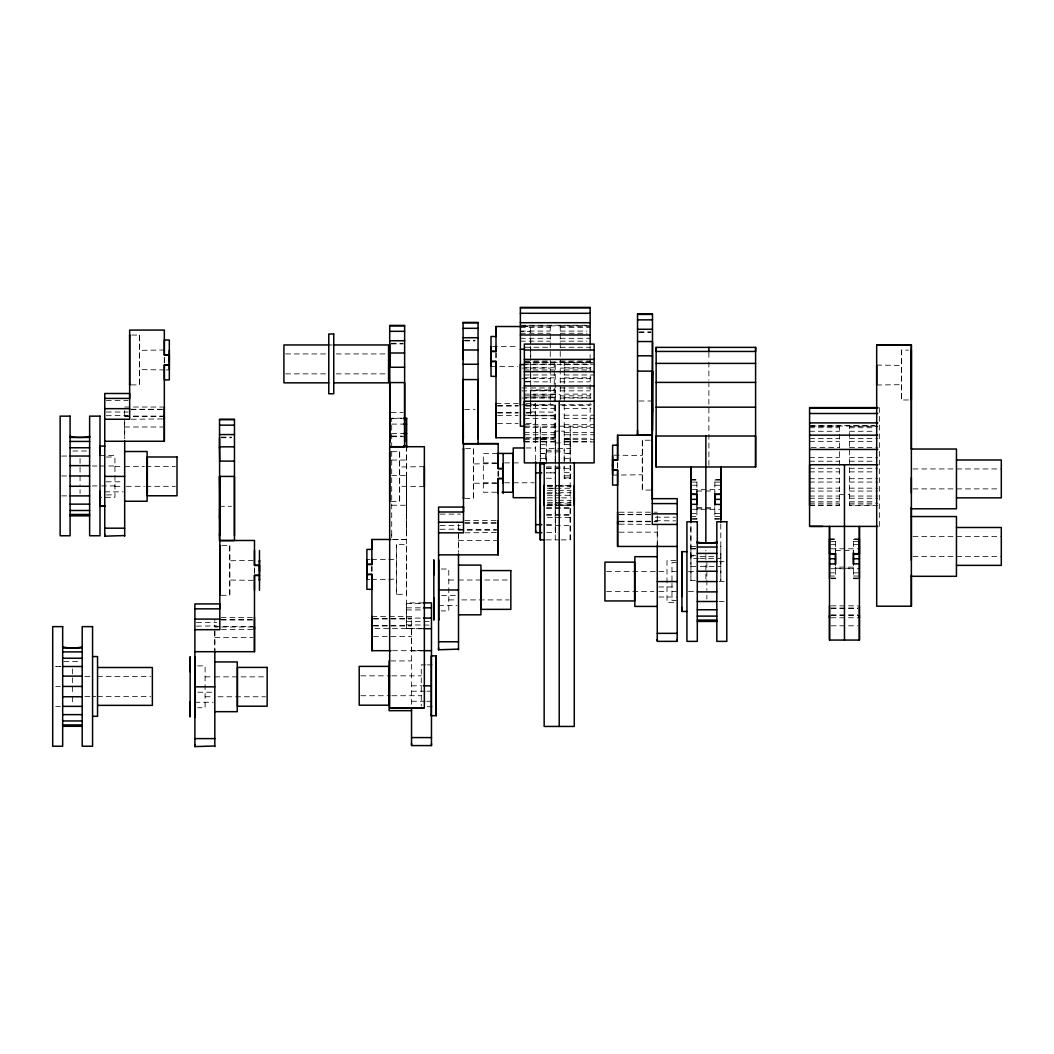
<?xml version="1.0" encoding="UTF-8"?>
<svg xmlns="http://www.w3.org/2000/svg" width="1054" height="1054" viewBox="0 0 1054 1054"><rect width="100%" height="100%" fill="white"/><g stroke="black" fill="none" stroke-linecap="round" stroke-linejoin="round"><path stroke-width="0.75" stroke-dasharray="5 3.75" d="M131.078 384.894L139.629 384.894L139.629 335.053L131.078 335.053M164.305 362.984L164.319 356.397M221.221 595.312L229.772 595.312L229.772 545.485L221.221 545.485M254.462 573.416L254.462 568.475M396.594 594.298L396.594 544.47L406.554 544.47L406.554 545.313L406.554 594.298L396.594 594.298L396.594 544.47M391.113 501.533L399.65 501.533L399.65 451.692L391.113 451.692M464.906 498.476L473.457 498.476L473.457 448.635L464.906 448.635M498.147 476.566L498.147 469.979M530.676 402.193L530.676 389.94L555.59 389.94L555.59 532.639L546.394 532.639M524.984 381.337L530.676 381.337L530.676 374.038M530.676 372.747L530.676 362.866M530.676 356.436L530.676 351.588L530.676 386.528M530.676 349.981L530.676 346.977M530.676 343.973L530.676 334.843M530.676 331.509L530.676 332.353L530.676 331.509L520.716 331.509M540.28 460.44L540.307 426.172L540.32 453.602L546.301 453.602M546.301 460.717L546.301 448.806M555.194 517.58L555.221 465.341M555.234 463.707L555.26 403.498M555.26 539.885L555.26 426.198M570.214 453.418L564.233 453.602L570.214 453.602L570.201 426.198L570.214 478.503L564.233 478.503L564.219 361.97M564.233 460.717L564.233 453.418M561.229 539.885L570.201 539.885L570.174 465.341M650.858 490.057L642.321 490.057L642.321 440.229L650.858 440.229M698.749 558.356L690.857 558.343L690.871 524.075M695.403 580.649L690.923 580.649L690.923 523.825M696.905 509.293L696.918 505.973M696.905 492.719L696.905 489.583M705.864 579.028L705.864 561.163M705.864 559.542L705.811 550.188M720.778 524.075L720.817 580.662L720.817 546.433M835.506 552.138L835.506 548.818M908.508 399.967L901.394 399.967L901.394 350.982L901.394 350.126L908.508 350.126M657.274 544.668L657.288 527.54M391.693 475.367L406.646 475.367L406.462 534.721L406.607 448.938M555.59 472.851L546.394 472.851L555.59 472.824L555.682 478.252L555.59 488.292L546.394 488.292M690.884 558.356L690.91 555.959L695.64 555.959M699.816 558.343L720.791 558.356L720.817 555.972M555.59 530.597L555.59 532.639M393.34 539.516L406.462 539.49L406.646 517.224A59.129 2.622 -88.9 0 1 406.646 475.367M106.296 415.711L128.101 415.487M440.137 529.292L460.374 529.082M196.452 626.129L216.689 625.931M131.263 419.228L162.698 418.978M465.091 532.81L496.526 532.56M221.406 629.646L252.841 629.409M546.301 450.242L564.233 450.177M696.905 491.019L714.849 490.953M835.506 550.438L853.45 550.372M520.373 325.278L586.986 325.278M523.522 325.884L590.135 325.884M520.373 326.16L550.267 326.16M560.241 326.16L590.135 326.16M522.797 326.503L530.689 326.503L530.676 336.266M520.373 327.544L550.267 327.544M560.241 327.544L590.135 327.544M520.373 331.075L550.267 331.075M560.241 331.075L586.986 331.075M639.027 331.852L650.99 331.852M639.027 332.445L650.99 332.445M520.373 333.275L550.267 333.275M560.241 333.275L586.986 333.275M520.373 338.281L550.267 338.281M560.241 338.281L590.135 338.281M464.59 340.297L475.064 340.297M464.59 340.89L475.064 340.89M520.373 341.153L550.267 341.153M560.241 341.153L586.986 341.153M391.179 343.301L403.142 343.301M391.179 343.907L403.142 343.907M328.769 344.961L332.497 344.961M492.574 346.45L517.58 346.463M525.09 347.267L550.267 347.267M560.241 347.267L590.135 347.267M164.635 350.007L139.629 350.35M285.542 353.933L326.424 353.933M336.239 353.933L385.29 353.933M525.09 361.035L550.267 361.035M560.241 361.035L590.135 361.035M524.352 361.97L590.978 361.97M525.933 362.576L594.127 362.576M524.352 362.853L554.259 362.853M564.219 362.853L594.127 362.853M524.352 364.236L554.259 364.236M564.219 364.236L594.127 364.236M521.993 364.565L590.135 364.565M876.678 365.079L901.394 365.422M491.006 366.384L517.58 366.397M524.352 367.767L554.259 367.767M564.219 367.767L590.978 367.767M521.941 368.096L550.267 368.096M560.241 368.096L590.135 368.096M164.635 369.941L139.629 369.598M166.203 369.941L169.325 369.941M524.352 369.967L554.259 369.967M564.219 369.967L590.978 369.967M285.542 373.867L326.424 373.867M336.239 373.867L385.29 373.867M524.352 374.974L554.259 374.974M564.219 374.974L594.127 374.974M524.352 377.846L554.259 377.846M564.219 377.846L590.978 377.846M521.941 378.518L550.267 378.518M560.241 378.518L590.135 378.518M525.09 381.864L550.267 381.864M560.241 381.864L590.135 381.864M876.678 385.013L901.394 384.67M521.941 387.977L550.267 387.977M560.241 387.977L590.135 387.977M555.59 390.652L530.676 390.665L530.676 389.94M521.941 390.85L550.267 390.85M560.241 390.85L590.135 390.85M524.352 394.13L554.259 394.13M564.219 394.13L590.978 394.13M550.267 394.446L560.241 394.446M530.676 394.881L555.59 394.868M525.09 395.856L550.267 395.856M560.241 395.856L590.135 395.856M530.676 396.976L555.59 396.976M524.352 397.727L554.259 397.727M564.219 397.727L590.978 397.727M521.941 398.056L550.267 398.056M560.241 398.056L590.135 398.056M106.296 400.52L128.101 400.533M639.027 401.007L652.492 401.007M495.999 403.498L518.212 403.484M526.144 403.484L535.656 403.484L535.656 461.757M521.941 404.802L554.259 404.789M560.241 404.802L594.127 404.789M555.59 405.118L530.676 405.118L530.676 415.711L555.59 415.711M525.09 405.276L550.267 405.276L550.267 402.971M561.808 405.276L590.135 405.276M497.593 405.737L518.212 405.724M526.144 405.724L535.656 405.711M497.593 405.988L518.212 405.974M526.144 405.974L535.656 405.974M124.675 407.028L162.751 407.042M524.352 408.385L555.59 408.465M564.219 408.385L590.978 408.385M131.025 409.268L162.751 409.281M464.59 409.466L475.064 409.466M131.025 409.532L162.751 409.532M106.296 412.009L128.101 412.022M391.179 412.47L403.142 412.47M497.593 412.536L518.212 412.536M526.144 412.536L535.656 412.522M497.593 413.036L518.212 413.023M526.144 413.023L535.656 413.023M524.352 415.21L554.259 415.21M564.219 415.21L594.127 415.21M124.675 416.08L162.751 416.093M124.675 416.567L162.751 416.58M402.167 418.188L391.693 418.188L391.706 537.869M524.352 418.557L554.259 418.557M564.219 418.557L594.127 418.557M391.693 418.649L402.167 418.649M497.593 423.458L518.212 423.444M526.144 423.444L535.656 423.444M391.693 424.103L405.158 424.103M524.352 424.67L554.259 424.67M564.219 424.67L594.127 424.67M809.577 425.473L874.622 425.473M811.145 426.066L877.771 426.066M524.984 426.198L590.135 426.198L590.135 402.971M809.577 426.343L839.485 426.343M849.445 426.343L877.771 426.343M124.675 426.989L162.751 427.015M524.352 427.542L554.259 427.542M564.219 427.542L594.127 427.542M809.577 427.726L839.485 427.726M849.445 427.726L874.622 427.726M554.259 431.139L559.951 431.139M561.374 431.139L564.219 431.139M809.577 431.27L839.485 431.27M849.445 431.27L874.622 431.27M524.352 432.548L554.259 432.548M564.219 432.548L594.127 432.548M391.693 433.51L405.158 433.51M524.352 434.749L554.259 434.749M564.219 434.749L594.127 434.749M391.693 436.079L402.167 436.079M391.693 436.685L406.646 436.685M221.011 437.133L231.485 437.133M555.59 437.515L535.656 437.515L535.696 415.711L525.959 415.645M221.011 437.739L231.485 437.739M526.144 437.726L555.59 437.911M524.352 438.28L554.259 438.28M564.219 438.28L590.978 438.28M809.577 438.464L839.485 438.464M849.445 438.464L877.771 438.464M564.233 438.635L570.214 438.635L570.214 461.151M540.32 439.32L546.301 439.32M564.233 439.32L570.214 439.32M524.352 439.663L554.259 439.663M564.219 439.663L594.127 439.663M540.32 441.31L546.301 441.31M564.233 441.31L570.214 441.31M809.577 441.336L839.485 441.336M849.445 441.336L874.622 441.336M524.352 441.494L554.259 441.494M564.219 441.494L590.978 441.494M524.352 441.969L554.259 441.969L554.259 361.97M564.219 441.969L594.127 441.969M560.346 442.93L555.366 442.93L555.366 457.884M540.32 444.472L546.301 444.485M564.233 444.472L570.214 444.485M811.145 447.463L839.485 447.463M849.445 447.463L877.771 447.463M526.051 447.963L535.656 447.963M540.32 448.596L570.214 448.609M72.805 451.033L88.483 451.033M560.346 451.902L545.392 451.902L545.392 460.927M497.383 453.431L483.325 453.431L483.325 492.231L497.383 492.231M540.32 453.404L546.301 453.418M614.179 455.17L642.321 455.512M99.998 455.447L114.939 455.447L114.939 497.317L99.998 497.317M61.659 456.079L67.785 456.026M106.401 457.014L114.939 457.014M809.577 457.634L839.485 457.634M849.445 457.634L877.771 457.634M540.32 458.569L546.301 458.569M564.233 458.569L570.214 458.569M391.693 460.045L406.646 460.045M809.577 461.217L839.485 461.217M849.445 461.217L874.622 461.217M483.325 462.89L496.408 462.89M504.589 462.89L520.939 462.89M496.908 463.589L473.457 463.931M92.33 465.987L96.928 465.987M99.998 465.987L114.939 465.987M114.939 466.435L123.055 466.435M124.675 466.435L144.306 466.435M145.939 466.435L175.372 466.435M424.367 466.645L399.65 466.988M546.301 468.029L564.233 468.029M809.577 468.292L839.485 468.292M849.445 468.292L877.771 468.292M546.301 468.529L570.214 468.543M912.988 468.951L1001.3 468.951M809.577 471.876L839.485 471.876M849.445 471.876L874.622 471.876M564.233 472.666L570.214 472.666M612.611 475.104L642.321 474.774M564.233 475.828L570.214 475.841M61.659 475.96L67.785 475.96M564.233 477.831L570.214 477.831M546.446 478.252L555.682 478.252M809.577 478.7L839.485 478.7M849.445 478.7L877.771 478.7M690.937 479.412L696.905 479.412L696.905 494.194M720.831 479.412L714.849 479.412L714.849 494.194M690.937 480.097L696.905 480.097M714.849 480.097L720.831 480.097M106.19 481.81L123.134 481.81M809.577 482.047L839.485 482.047M849.445 482.047L877.771 482.047M692.425 482.086L696.905 482.086M714.849 482.086L720.831 482.086M483.325 482.785L496.408 482.785M504.589 482.785L534.022 482.785M496.908 483.522L473.457 483.18M692.425 485.248L696.905 485.248M714.849 485.248L720.831 485.248M92.33 485.92L96.928 485.92M101.487 485.92L114.939 485.92M114.939 486.329L123.055 486.329M126.309 486.329L144.306 486.329M145.939 486.329L175.372 486.329M424.367 486.579L399.65 486.237M809.577 488.173L839.485 488.173M849.445 488.173L877.771 488.173M912.988 488.885L998.033 488.885M692.425 489.372L720.831 489.385M809.577 491.045L839.485 491.045M849.445 491.045L877.771 491.045M104.741 491.849L123.147 491.849M546.894 493.759L560.346 493.759M839.485 494.642L849.445 494.642M106.401 494.893L114.939 494.893M61.659 495.881L67.785 495.881M809.577 496.039L839.485 496.039M849.445 496.039L877.771 496.039M809.577 498.252L839.485 498.252M849.445 498.252L877.771 498.252M809.577 501.783L839.485 501.783M849.445 501.783L874.622 501.783M560.346 502.732L555.353 502.732L555.353 487.778M809.577 503.166L839.485 503.166M849.445 503.166L877.771 503.166M809.577 504.998L839.485 504.998M849.445 504.998L874.622 504.998M391.693 505.248L406.646 505.248M809.577 505.472L839.485 505.472L839.485 425.473M877.771 505.472L849.445 505.472L849.445 425.473M546.591 505.656L570.201 505.656L570.201 539.885M219.522 506.302L231.485 506.302M546.591 507.883L570.201 507.896M546.591 508.147L570.201 508.147M696.905 508.805L714.849 508.805M692.425 509.306L720.831 509.319M619.199 512.218L657.261 512.204M690.937 513.443L696.905 513.443M714.849 513.443L720.831 513.443M440.137 514.102L460.374 514.115M619.199 514.457L650.924 514.444M546.591 514.695L570.201 514.695M619.199 514.708L650.924 514.695M546.591 515.195L570.201 515.195L570.174 517.58L546.222 517.58M690.937 516.605L696.905 516.618M714.849 516.605L720.831 516.618M655.404 517.185L675.64 517.185M692.425 518.594L696.905 518.608M714.849 518.594L720.831 518.608M692.425 519.279L696.905 519.279L696.905 504.497M719.342 519.279L714.849 519.279L714.849 504.497M464.854 520.61L496.579 520.623M619.199 521.256L657.261 521.243M619.199 521.756L657.261 521.743M464.854 522.85L496.579 522.863M464.854 523.1L496.579 523.113M546.394 524.628L555.59 524.628M440.137 525.59L460.374 525.603M546.591 525.617L570.201 525.617M458.503 529.648L496.579 529.675M458.503 530.149L496.579 530.162M619.199 532.178L657.261 532.165M912.988 536.46L1001.3 536.46M829.524 538.831L835.506 538.831L835.506 553.613M859.432 538.831L853.45 538.831L853.45 553.613M392.378 539.464L406.554 539.49L406.462 475.367M829.524 539.503L835.506 539.503M853.45 539.503L859.432 539.503M546.288 539.872L559.74 539.885M458.503 540.57L496.579 540.583M831.013 541.492L835.506 541.506M853.45 541.492L859.432 541.492M831.013 544.668L835.506 544.668M853.45 544.668L859.432 544.668M695.64 546.42L690.91 546.42L690.923 580.649M690.91 548.66L695.64 548.66M831.013 548.791L859.432 548.805M690.91 548.91L695.64 548.91M690.91 555.471L695.64 555.471M912.988 556.393L1001.3 556.393M700.014 556.657L715.692 556.657M366.897 559.41L370.02 559.41M371.575 559.41L387.213 559.41M388.781 559.41L396.594 559.753M253.223 560.425L229.772 560.768M675.97 560.623L666.998 560.623L666.998 602.48L675.97 602.48M719.131 561.69L725.257 561.637M676.246 562.638L671.978 562.638L671.978 581.571M690.91 566.38L698.789 566.393M700.357 566.393L720.817 566.393M835.506 568.225L853.45 568.225M831.013 568.725L859.432 568.738M441.297 569.028L448.78 569.028L448.78 610.898L441.297 610.898M606.577 571.611L657.261 571.611M658.882 571.611L666.998 571.611M671.978 571.597L676.457 571.597M688.46 571.597L696.127 571.597M829.524 572.862L835.506 572.862M853.45 572.849L859.432 572.862M829.524 576.024L835.506 576.024M853.45 576.024L859.432 576.024M831.013 578.014L835.506 578.014M853.45 578.014L859.432 578.014M831.013 578.699L835.506 578.699L835.506 563.916M857.93 578.699L853.45 578.699L853.45 563.916M366.897 579.344L370.02 579.344M371.575 579.344L387.213 579.344M388.781 579.344L396.594 579.015M448.78 580.016L456.883 580.016M458.503 580.016L509.201 580.016M253.223 580.359L229.772 580.029M719.131 581.571L725.257 581.571M658.803 586.973L675.746 586.986M606.577 591.505L653.994 591.505M658.882 591.505L666.998 591.505M671.978 591.531L676.457 591.531M688.46 591.531L696.127 591.531M441.56 595.391L456.962 595.378M658.803 597.012L677.195 597.012M448.78 599.91L456.883 599.91M461.784 599.91L509.201 599.91M676.246 600.503L671.978 600.503L671.978 583.205M719.131 601.491L725.257 601.491M423.682 602.901L406.554 602.901L406.567 628.632L422.285 628.751M406.554 603.626L423.695 603.613M438.569 605.431L456.975 605.431M831.079 605.839L857.837 605.839M406.554 607.842L423.682 607.829M831.079 608.079L857.837 608.079M831.079 608.329L857.837 608.329M406.567 609.937L423.695 609.937M831.079 614.877L857.837 614.89M831.079 615.378L857.837 615.378M371.878 616.458L411.534 616.445L411.534 706.536M221.169 617.46L252.894 617.473M830.934 617.763L857.851 617.763M406.554 618.079L423.682 618.079M373.472 618.685L411.534 618.672M373.472 618.948L411.534 618.935M221.169 619.686L252.894 619.699M221.169 619.95L252.894 619.963M406.567 621.425L429.913 621.412M196.452 622.44L216.689 622.44M373.472 625.496L411.534 625.483M831.079 625.799L857.837 625.812M373.472 625.997L411.534 625.984M214.818 626.498L252.894 626.511M252.894 627.011L214.818 626.998L214.818 619.95M423.682 628.671L373.524 628.395M373.472 636.418L411.534 636.405M214.818 637.42L252.894 637.433M422.272 650.463L411.534 650.463L411.574 628.658L406.528 628.645L406.462 539.49M392.51 650.687L422.272 650.687M411.534 650.871L422.272 650.871M390.705 660.924L411.534 660.924M63.807 661.517L81.066 661.517M425.763 664.863L421.271 664.863L421.271 706.009M427.252 664.863L434.722 664.863M197.612 665.878L205.095 665.878L205.095 707.735L197.612 707.735M360.85 675.838L390.283 675.838M391.917 675.838L421.271 675.838M84.9 676.457L91.039 676.457M97.416 676.457L150.748 676.457M205.095 676.852L213.198 676.852M214.818 676.852L265.516 676.852M411.534 685.811L422.272 685.772M55.77 686.431L60.368 686.431M411.534 691.213L425.408 691.213M426.949 691.213L431.56 691.213M197.875 692.228L213.277 692.228M360.85 695.732L390.283 695.732M391.917 695.732L421.271 695.732M84.9 696.391L91.039 696.391M92.568 696.391L95.795 696.391M97.416 696.391L150.748 696.391M205.095 696.76L213.198 696.76M218.099 696.76L265.516 696.76M411.534 701.253L425.342 701.253M426.87 701.253L431.468 701.253M194.885 702.267L213.29 702.267M55.77 706.351L60.368 706.351M427.252 706.72L436.224 706.72M547.355 485.314L556.855 485.327M558.449 485.327L571.123 485.341M547.355 485.657L571.123 485.683M547.355 486.645L556.855 486.658M558.449 486.658L571.123 486.684M547.355 488.239L571.123 488.265M547.355 490.294L556.855 490.308M558.449 490.308L571.123 490.334M547.355 492.705L556.855 492.719M558.449 492.719L571.123 492.745M547.355 495.288L571.123 495.314M547.355 497.857L560.03 497.883M561.611 497.883L571.123 497.896M547.355 500.268L556.855 500.281M558.449 500.281L571.123 500.307M547.355 502.323L556.855 502.35M558.449 502.35L571.123 502.376M547.355 503.917L571.123 503.957M547.355 504.906L556.855 504.932M558.449 504.932L571.123 504.945M547.355 505.248L556.855 505.261M558.449 505.261L571.123 505.288M546.301 466.896L564.233 466.962M696.905 507.672L714.849 507.738M853.45 567.157L835.506 567.092L835.506 568.528M497.646 415.434L518.067 415.592M555.59 415.856L530.649 415.684L530.689 388.109M619.251 524.154L650.687 524.405M530.689 411.93L555.59 412.18M655.404 520.676L675.64 520.887M406.567 624.877L429.913 625.114M901.394 350.126L901.394 399.967M642.321 440.229L642.321 490.057M617.631 463.22L617.631 468.16M530.676 380.494L530.676 381.337M496.026 352.853L496.026 359.44M473.457 448.635L473.457 498.476M458.477 534.391L458.503 551.519M399.65 451.692L399.65 501.533M391.693 534.562L391.706 537.738M371.904 565.814L371.904 572.388M229.772 545.485L229.772 595.312M214.792 631.241L214.818 649.923M139.629 335.053L139.629 384.894M124.649 422.364L124.675 439.505M879.352 407.582L879.352 526.394M708.881 352.286L708.881 360.481M708.881 362.115L708.881 380.138M708.881 381.772L708.881 465.328M706.865 562.454L706.865 590.385M706.865 595.312L706.865 599.08M657.261 515.801L657.261 544.865M617.604 462.561L617.604 467.712M590.135 345.883L590.135 357.438M590.135 358.439L590.135 401.877M560.241 325.278L560.241 402.971M555.26 364.565L555.26 372.681M555.26 374.302L555.26 401.864M550.267 325.278L550.267 401.587M546.301 463.734L546.301 438.635L540.32 438.635L540.32 461.151M530.689 337.86L530.676 350.863M498.173 470.967L498.173 477.409M495.999 352.55L495.999 360.284M458.503 524.207L458.503 552.336M406.646 445.776L406.646 516.078M371.878 566.788L371.878 571.953M254.488 567.803L254.488 572.968M214.818 630.529L214.818 650.107M164.345 357.385L164.345 363.828M124.675 410.625L124.675 438.754M80.064 458.45L80.064 485.486M80.064 489.688L80.064 493.456M72.634 668.921L72.634 674.679M72.634 677.801L72.634 695.06M72.634 696.826L72.634 703.94M60.368 666.497L55.77 666.497L60.368 666.55"/><path stroke-width="1.5" d="M104.978 506.289L99.998 506.289L99.998 491.335M104.741 398.412L129.655 398.425L129.655 393.498L104.741 393.485L104.741 536.183L124.675 535.551M129.655 384.038L129.655 384.894L129.655 335.053L129.655 335.91M104.741 441.283L164.332 441.27L164.332 364.961L169.325 364.961L164.332 364.961L164.345 379.901L169.325 379.901L169.325 340.034L164.345 340.034L164.332 354.987L169.325 354.816L164.332 354.987L164.332 330.06L129.655 330.086L129.655 419.255L104.741 419.255M190.142 701.753L190.142 716.707L190.142 656.905L190.142 671.859M195.122 715.692L195.122 716.707L195.122 656.905M194.885 608.843L219.812 608.856L219.799 603.916L194.885 603.916L194.885 746.614L214.818 745.982M219.706 476.421L219.509 540.57L234.462 540.57L234.462 476.421L219.522 476.421A59.129 2.622 88.9 0 1 219.522 518.278M219.522 448.227L219.522 437.739M219.706 540.557L219.522 533.601M194.885 651.701L254.488 651.701L254.475 575.379L259.468 575.379L254.475 575.379L254.488 590.332M390.915 650.687L371.878 650.687L371.878 625.496M389.69 446.712L424.367 446.712L424.34 707.787L389.664 707.774L389.69 439.768M389.69 354.394L389.69 343.907M389.677 446.738L404.631 446.738L404.631 382.589L389.69 382.589A59.129 2.622 88.9 0 1 389.69 424.446M411.534 744.954L411.534 743.557M431.244 715.692L431.244 655.891L436.224 655.891L436.224 715.692L431.244 715.692L431.231 714.678M433.826 604.917L433.826 619.857L433.826 597.697M433.826 575.01L433.826 560.056L433.826 610.898M436.224 655.891L436.224 715.692M438.569 511.994L463.496 512.007L463.483 507.079L438.569 507.066L438.569 649.765L458.503 649.132M463.233 398.834L463.101 443.721L478.055 443.734L478.055 379.585L463.101 379.585L463.299 438.925L463.299 421.429M463.101 351.39L463.101 340.89M463.286 443.708L463.101 421.429A59.129 2.622 88.9 0 0 463.246 414.051M524.549 437.726L495.999 437.726L495.999 412.536M438.569 554.852L498.173 554.852L498.16 478.542L503.153 478.542L498.16 478.542L498.173 493.483M477.673 443.642L498.173 443.629L498.16 468.569L503.153 468.569L498.16 468.569L498.173 453.615M503.153 483.18L503.153 463.918M503.153 478.542L503.153 468.569M535.656 532.006L535.656 530.597M540.28 462.074L540.267 517.58L540.307 515.182M544.786 539.872L540.307 539.872L540.32 463.562L544.799 463.562M544.193 462.89L544.154 726.443L574.272 726.443L574.285 462.89M559.213 726.443L559.239 401.258M574.285 502.376L574.285 497.91M677.195 546.446L617.604 546.446L617.604 521.256M656.141 347.372L656.141 351.443L755.599 351.456L755.599 347.372L656.141 347.372L656.141 466.975M657.261 640.727L657.261 639.317M681.951 607.447L681.951 611.452L686.931 611.452M681.951 596.511L681.951 551.65L686.931 551.69M690.884 522.441L690.923 466.935L690.937 494.366L696.905 494.366L690.937 494.181M690.923 522.191L690.923 504.339L696.905 504.339L696.905 494.366M705.864 543.297L705.864 436.013M720.831 494.194L714.849 494.366L720.831 494.366L720.817 466.948L720.831 522.204M714.849 494.194L714.849 504.484L714.849 493.865M755.586 466.975L755.599 436.027L656.141 436.013L656.141 466.975L755.599 466.975L755.599 347.372M859.432 553.613L853.45 553.785L859.432 553.785L859.418 526.394L859.418 640.068L829.511 640.068L829.511 526.354L829.524 553.785L835.506 553.785L829.524 553.6M835.506 553.785L835.506 563.93L829.524 563.93M844.465 640.068L844.465 464.761M853.45 553.6L853.45 564.233M876.678 365.422L876.678 384.67M911.354 492.877L911.354 345.001L894.016 345.145M911.354 560.399L911.354 516.552L956.452 516.552L956.452 576.314L911.354 576.314M911.354 516.315L911.354 508.094M911.354 448.833L911.354 345.001M219.799 604.64L219.799 603.916M371.878 650.687L371.878 616.458M463.483 507.791L463.483 507.079M495.999 437.726L495.999 403.498M617.604 546.446L617.604 512.218M366.884 570.333L366.884 568.778M389.875 382.589L389.875 441.784M612.611 466.092L612.611 464.537M637.538 371.127L652.492 371.127L652.294 430.48L652.492 341.536L637.538 341.536M164.332 416.093L164.332 441.27M254.488 651.701L254.475 626.511M498.173 554.852L498.16 529.675M254.449 629.396L254.475 617.473M498.134 532.56L498.16 520.623M829.511 615.378L829.445 617.763M859.379 617.776L859.405 615.378M390.797 539.49L371.878 539.464L371.891 549.345L366.897 549.437L366.897 589.318L371.878 589.318L371.891 574.364L366.897 574.535L371.891 574.364L371.917 628.382M496.039 415.421L496.012 361.403L491.006 361.588L491.006 351.272L495.999 351.443L495.999 326.503L521.216 326.542M652.492 371.127A59.129 2.622 -88.9 0 0 652.492 412.984L652.294 435.262L617.604 435.223L617.618 445.104L612.611 445.21L612.611 485.077L617.604 485.077L617.618 470.124L612.611 470.308L617.618 470.124L617.644 524.141M431.468 743.557L431.468 745.586L411.534 745.586L411.534 707.695M677.195 639.317L677.195 641.359L657.261 641.359L657.261 545.445M104.741 536.183L104.741 534.154M194.885 746.614L194.885 744.572M438.569 649.765L438.569 647.736M70.091 436.29L70.091 437.45L89.63 437.45L89.63 436.079M62.673 646.761L62.673 647.92L82.199 647.92L82.199 646.563M697.3 541.703L697.3 543.06L716.825 543.06L716.825 541.901M89.485 436.422L86.902 437.015A9.921 1.291 0 0 1 72.805 437.015L70.236 436.422M82.054 646.906L79.485 647.485A9.921 1.291 0 0 1 65.388 647.485L62.805 646.906M716.694 542.046L714.111 542.626A9.921 1.291 0 0 1 700.014 542.626L697.432 542.046M520.373 307.847L590.135 307.847M520.373 313.301L590.135 313.301M637.538 314.408L652.492 314.408M637.538 319.863L652.492 319.863M463.101 322.867L478.055 322.867M520.373 322.708L590.135 322.708M389.69 325.87L404.631 325.87M463.101 328.321L478.055 328.321M637.538 329.27L652.492 329.27M389.69 331.325L404.631 331.325M520.373 334.974L590.135 334.974M463.101 337.728L478.055 337.728M389.69 340.732L404.631 340.732M328.769 344.961L283.908 344.961L283.908 382.839L328.769 382.839M333.749 344.961L388.57 344.961L388.57 382.839L333.749 382.839M876.678 345.145L911.354 345.159L876.678 345.145L876.704 606.208L911.381 606.208L911.354 477.791M520.373 349.243L523.614 349.243M478.055 349.981L463.101 349.981L463.233 359.506M524.352 349.994L594.127 349.994M491.006 351.443L495.999 351.443L495.999 346.463M404.631 352.998L389.69 352.998L389.875 367.266M637.538 355.804L652.492 355.804M524.352 359.401L594.127 359.401M491.019 361.403L496.012 361.403L495.999 376.357L491.006 376.357L491.006 336.489L495.999 336.489L495.999 326.503M656.141 363.393L755.599 363.406M463.101 364.262L478.055 364.262M525.129 364.565L520.373 364.565L520.373 426.198L524.655 426.198M389.69 367.266L404.631 367.266M524.352 371.667L594.127 371.667M656.141 382.404L755.599 382.404M524.352 385.935L594.127 385.935M594.127 401.258L524.352 401.258L524.352 462.89L594.127 462.89L594.127 344.078L524.352 344.078L524.352 441.969M656.141 407.173L755.599 407.173M877.718 407.582L809.577 407.582L809.577 505.472M809.577 408.03L877.718 408.03M104.741 408.662L129.655 408.675M809.577 413.497L877.718 413.497M403.656 418.188L406.646 418.188L406.646 447.634M403.656 418.649L406.646 418.649M219.522 419.703L234.462 419.703M809.577 422.904L877.718 422.904M403.656 424.103L406.646 424.103M219.522 425.157L234.462 425.157M403.656 433.51L406.646 433.51M219.522 434.564L234.462 434.564M809.577 435.157L877.718 435.157M70.091 441.428L89.63 441.428M498.173 443.668L463.496 443.668L463.496 532.837L438.569 532.837M403.656 445.776L406.646 445.776M99.998 446.079L104.978 446.079M234.462 446.83L219.522 446.83L219.706 461.099M70.091 447.766L89.63 447.766M524.444 447.963L513.232 447.963L513.232 497.699L535.656 497.699M911.354 449.03L956.452 449.03L956.452 508.792L911.354 508.792L911.354 507.488M809.577 449.439L877.718 449.439M124.675 451.52L147.112 451.52L147.112 501.256L124.675 501.256M497.383 453.431L512.995 453.431L512.995 492.231L502.06 492.231M70.091 456.026L89.63 456.026M956.452 459.979L1001.3 459.979L1001.3 497.857L956.452 497.857M219.522 461.099L234.462 461.099M540.32 463.562L544.799 463.734M877.758 464.761L809.577 464.761L809.577 526.394L822.792 526.381M70.091 465.631L89.63 465.631M535.656 472.851L541.796 472.851M70.091 475.96L89.63 475.96M104.741 476.395L124.675 476.395M70.091 486.276L89.63 486.276M70.091 495.894L89.63 495.894M690.937 499.346L696.905 499.346M714.849 499.346L720.831 499.346M652.281 503.601L677.195 503.588M70.091 504.141L89.63 504.141M714.849 504.339L720.831 504.51M99.998 505.828L104.978 505.828M70.091 510.479L89.63 510.479M652.281 513.838L677.195 513.838M70.091 514.457L89.63 514.457M70.091 515.828L89.63 515.828M438.569 522.244L463.496 522.257M677.195 524.431L652.281 524.431L652.281 435.262L637.538 435.276L637.538 313.96L652.492 313.96L652.492 411.837M535.656 524.628L541.796 524.628M810.579 526.394L877.758 526.394M956.452 527.487L1001.3 527.487L1001.3 565.366L956.452 565.366M104.741 528.186L124.675 528.186M541.796 532.639L535.656 532.639L535.656 461.678M697.3 547.039L716.825 547.039M697.3 553.376L716.825 553.376M657.261 556.683L634.837 556.683L634.837 606.419L657.261 606.419M829.524 558.752L835.506 558.752M853.45 558.752L859.432 558.752M697.3 561.637L716.825 561.637M371.878 559.41L371.878 564.404L366.897 564.404L371.878 564.404L371.878 539.464M458.503 565.089L480.94 565.089L480.94 614.825L458.503 614.825M259.468 565.418L254.475 565.418L254.488 540.478L219.812 540.518L219.812 629.686L194.885 629.686M697.3 571.255L716.825 571.255M657.261 581.571L677.195 581.571M697.3 581.571L716.825 581.571M438.569 589.976L458.503 589.976M697.3 591.887L716.825 591.887M697.3 601.505L716.825 601.505M423.682 602.901L431.468 602.888L431.468 745.586M423.682 607.829L431.468 607.829M697.3 609.765L716.825 609.765M697.3 616.103L716.825 616.103M423.682 618.079L431.468 618.066M194.885 619.093L219.812 619.093M697.3 620.081L716.825 620.081M697.3 621.438L716.825 621.438M423.682 628.671L431.468 628.671M657.261 633.349L677.195 633.349M438.569 641.754L458.503 641.754M423.813 650.687L431.468 650.687M62.673 651.899L82.199 651.899M92.568 656.55L97.548 656.55L97.548 716.312L92.568 716.312M62.673 658.236L82.199 658.236M214.818 661.938L237.255 661.938L237.255 711.674L214.818 711.674M62.673 666.497L82.199 666.497M97.548 667.498L152.369 667.498L152.369 705.363L97.548 705.363M62.673 676.115L82.199 676.115M423.813 685.811L431.468 685.811M62.673 686.431L82.199 686.431M194.885 686.826L214.818 686.826M62.673 696.747L82.199 696.747M62.673 706.364L82.199 706.364M389.664 707.774L424.34 707.774M411.534 710.659L389.11 710.659L389.11 660.924M62.673 714.625L82.199 714.625M62.673 720.962L82.199 720.962M62.673 724.941L82.199 724.941M62.673 726.298L82.199 726.298M411.534 737.589L431.468 737.589M194.885 738.604L214.818 738.604M612.611 459.992L617.604 460.163L617.604 435.249M164.266 418.965L164.332 407.042M652.294 430.322L652.294 498.463M859.418 563.745L853.45 563.93L853.45 552.138M491.006 355.817L491.006 361.588M652.294 371.127L652.492 430.493M503.153 474.498L503.153 468.398M389.69 382.589L389.875 441.942L389.69 325.409L404.631 325.409L404.631 441.784M259.482 571.347L259.468 565.234L254.475 565.418L254.488 550.465M219.522 476.421L219.706 535.775L219.522 419.242L234.462 419.242L234.462 535.616M169.325 360.916L169.325 354.816M911.354 350.126L911.354 399.967M911.354 574.997L911.381 606.208M681.951 610.437L681.951 611.452L681.951 551.69M652.281 440.229L652.281 441.073M652.281 499.385L652.281 498.674L677.195 498.661L677.195 641.359M652.281 489.214L652.281 490.057M637.538 430.322L637.538 435.104M612.611 455.512L612.611 474.774M612.611 470.308L612.611 460.163L617.604 460.163L617.604 445.21M544.18 485.314L544.18 505.248M491.006 346.792L491.006 366.054M463.483 449.491L463.483 448.635L463.483 498.476L463.483 497.62M438.807 560.056L438.807 619.857L438.807 618.843M424.367 466.645L424.367 486.579M389.69 451.692L389.69 501.533M366.897 559.753L366.897 579.002M366.897 564.404L366.897 574.535M219.799 546.328L219.799 545.485L219.799 595.312L219.799 594.469M169.325 350.336L169.325 369.598M99.998 447.502L99.998 455.236M99.998 505.261L99.998 506.289M859.432 538.831L859.432 578.699M859.405 605.839L859.418 640.068M835.506 553.284L835.506 564.233M829.524 538.831L829.524 578.699M829.511 605.839L829.511 640.068M720.831 479.412L720.831 519.279M708.881 347.372L708.881 351.443M696.918 493.865L696.905 504.826M690.937 479.412L690.937 519.279M590.135 344.487L590.135 307.386L520.373 307.386L520.373 405.276M574.285 485.354L574.285 505.301M540.32 463.734L540.32 478.503M540.307 505.643L540.307 539.872M503.153 453.615L503.153 493.483M478.055 438.767L478.055 322.405L463.101 322.405L463.101 420.296M458.503 553.851L458.503 649.765M259.468 550.465L259.468 590.332M259.468 561.769L259.468 560.425L259.468 580.359L259.468 579.028M214.818 650.7L214.818 746.614M124.675 441.059L124.675 536.183M463.101 379.585A59.129 2.622 88.9 0 1 463.259 390.375M333.749 334.013L328.769 334.013L328.769 393.774L333.749 393.774L333.749 334.013M70.091 416.146L60.131 416.146L60.131 535.761L70.091 535.761L70.091 416.146M99.998 416.146L89.63 416.146L89.63 535.761L99.998 535.761L99.998 416.146M177.006 456.988L147.336 456.988L147.336 495.775L177.006 495.775L177.006 456.988M697.3 521.77L686.931 521.77L686.931 641.372L697.3 641.372L697.3 521.77M726.799 521.77L716.825 521.77L716.825 641.372L726.799 641.372L726.799 521.77M634.6 562.151L604.93 562.151L604.93 600.951L634.6 600.951L634.6 562.151M510.834 570.57L481.177 570.57L481.177 609.357L510.834 609.357L510.834 570.57M62.673 626.629L52.7 626.629L52.7 746.232L62.673 746.232L62.673 626.629M92.568 626.629L82.199 626.629L82.199 746.232L92.568 746.232L92.568 626.629M388.873 666.391L359.203 666.391L359.203 705.192L388.873 705.192L388.873 666.391M267.149 667.406L237.493 667.406L237.493 706.206L267.149 706.206L267.149 667.406"/></g></svg>
